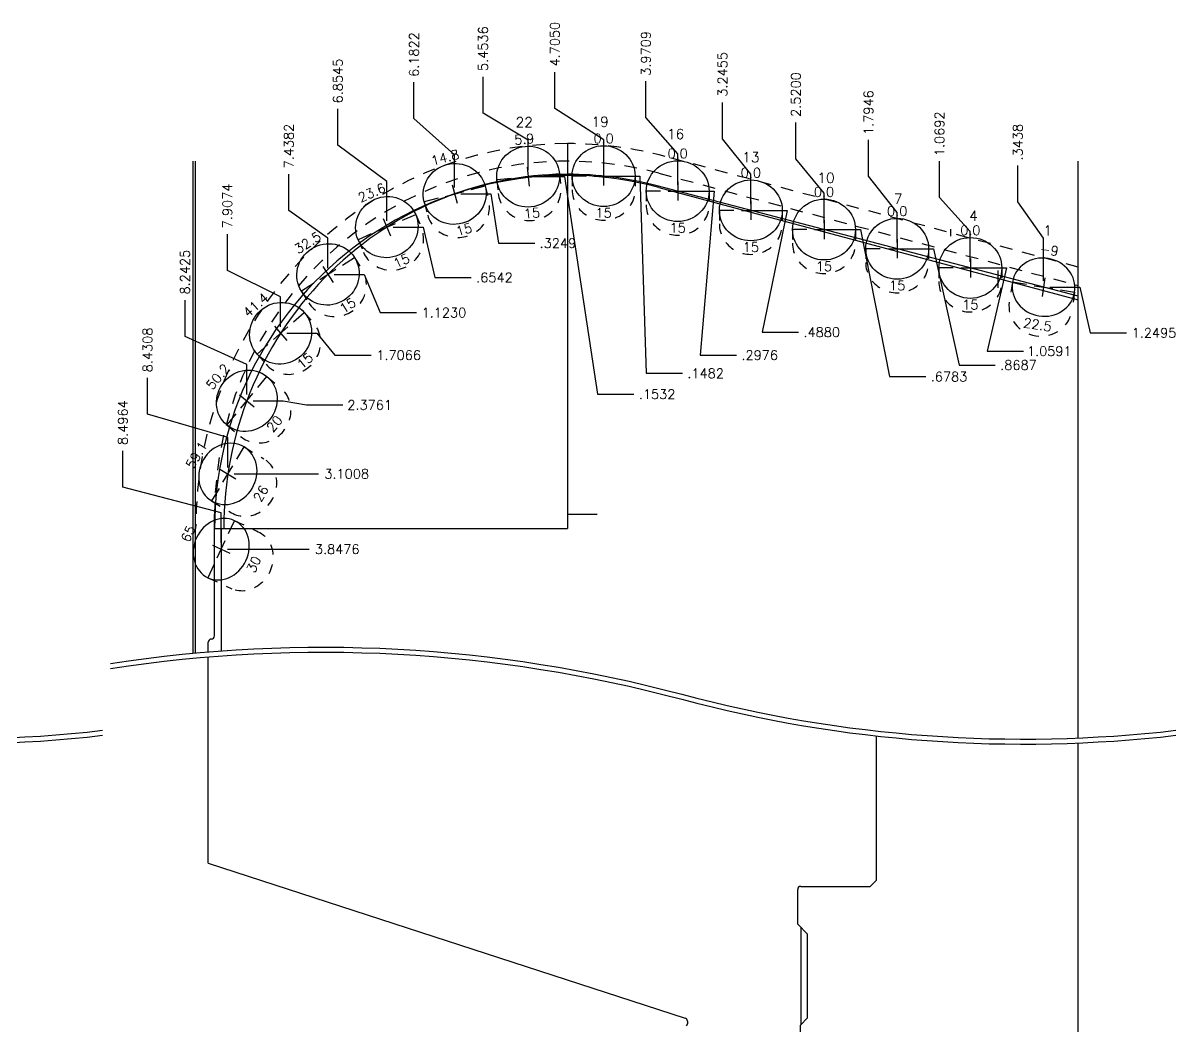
# Model space of a CAD drawing. Header units: inches. Extents: x -44.5 to -1.7, y -58.8 to -37.2.
# Drawn here: x -34.71 to -23.28, y -49.11 to -39.16 of the extents above; entities that cross this region are included whole.
import ezdxf
from ezdxf.enums import TextEntityAlignment as Align

# ---------------------------------------------------------------- set-up
doc = ezdxf.new("R2010")
doc.units = ezdxf.units.IN
doc.header["$MEASUREMENT"] = 0
doc.header["$PDMODE"] = 35
doc.linetypes.add('CENTER2', pattern=[1.125, 0.75, -0.125, 0.125, -0.125])
doc.linetypes.add('HIDDEN2', pattern=[0.1875, 0.125, -0.0625])
doc.layers.get('Defpoints').update_dxf_attribs({"color": 10})
doc.layers.add('Blade_1', color=30, linetype='Continuous', true_color=0xff7f00)
doc.layers.add('Blade_4', color=7, linetype='Continuous', true_color=0x00cccc)
doc.layers.add('CLine', color=5, linetype='CENTER2')
doc.layers.add('Dims', color=4, linetype='Continuous')
doc.styles.add('RomanS', font='romans')
doc.styles.get("Standard").update_dxf_attribs({"font": 'arial.ttf'})
doc.dimstyles.new('Copy of Standard', dxfattribs={"dimtxt": 0.094, "dimasz": 0.18, "dimexe": 0.0625, "dimexo": 0.0625, "dimgap": 0.045, "dimtad": 0, "dimtih": 1, "dimtoh": 1, "dimdec": 4, "dimzin": 4, "dimdsep": 46, "dimtxsty": 'RomanS', "dimcen": 0.09, "dimadec": 3, "dimazin": 1, "dimtfac": 1, "dimtdec": 4, "dimtofl": 0, "dimtmove": 0, "dimatfit": 1, "dimfxl": 1, "dimtolj": 1, "dimtzin": 0, "dimarcsym": 0})

# ---------------------------------------------------------------- blocks, each defined once
blk = doc.blocks.new('*D151')
at = {"layer": 'Defpoints', "color": 0, "transparency": 16777216}
for p in [(-24.843, -40.577), (-24.244, -40.534), (-24.588, -41.784)]:
    blk.add_point(p, dxfattribs=at)
at = {"layer": 'Dims', "color": 0, "lineweight": -2, "transparency": 16777216}
for p, q in [((-24.843, -40.937), (-24.843, -40.577)), ((-24.588, -41.297), (-24.843, -40.937)), ((-24.588, -41.721), (-24.588, -41.297))]:
    blk.add_line(p, q, dxfattribs=at)
at = {"layer": 'Dims', "color": 0, "transparency": 16777216, "insert": (-24.843, -40.346), "char_height": 0.094, "attachment_point": 5, "rotation": 90, "style": 'RomanS'}
blk.add_mtext('\\A1;.3438', dxfattribs=at)
blk = doc.blocks.new('*D152')
at = {"layer": 'Defpoints', "color": 0, "transparency": 16777216}
for p in [(-24.244, -40.534), (-24.588, -41.784), (-23.764, -42.237)]:
    blk.add_point(p, dxfattribs=at)
at = {"layer": 'Dims', "color": 0, "lineweight": -2, "transparency": 16777216}
for p, q in [((-24.526, -41.784), (-24.228, -41.784)), ((-24.228, -41.784), (-24.124, -42.237)), ((-24.124, -42.237), (-23.764, -42.237))]:
    blk.add_line(p, q, dxfattribs=at)
at = {"layer": 'Dims', "color": 0, "transparency": 16777216, "insert": (-23.493, -42.237), "char_height": 0.094, "attachment_point": 5, "style": 'RomanS'}
blk.add_mtext('\\A1;1.2495', dxfattribs=at)
blk = doc.blocks.new('*D153')
at = {"layer": 'Defpoints', "color": 0, "transparency": 16777216}
for p in [(-25.62, -40.534), (-24.244, -40.534), (-25.314, -41.593)]:
    blk.add_point(p, dxfattribs=at)
at = {"layer": 'Dims', "color": 0, "lineweight": -2, "transparency": 16777216}
for p, q in [((-25.62, -40.894), (-25.62, -40.534)), ((-25.314, -41.233), (-25.62, -40.894)), ((-25.314, -41.531), (-25.314, -41.233))]:
    blk.add_line(p, q, dxfattribs=at)
at = {"layer": 'Dims', "color": 0, "transparency": 16777216, "insert": (-25.62, -40.263), "char_height": 0.094, "attachment_point": 5, "rotation": 90, "style": 'RomanS'}
blk.add_mtext('\\A1;1.0692', dxfattribs=at)
blk = doc.blocks.new('*D154')
at = {"layer": 'Defpoints', "color": 0, "transparency": 16777216}
for p in [(-24.244, -40.534), (-25.314, -41.593), (-24.788, -42.419)]:
    blk.add_point(p, dxfattribs=at)
at = {"layer": 'Dims', "color": 0, "lineweight": -2, "transparency": 16777216}
for p, q in [((-25.251, -41.593), (-24.954, -41.593)), ((-24.954, -41.593), (-25.148, -42.419)), ((-25.148, -42.419), (-24.788, -42.419))]:
    blk.add_line(p, q, dxfattribs=at)
at = {"layer": 'Dims', "color": 0, "transparency": 16777216, "insert": (-24.531, -42.419), "char_height": 0.094, "attachment_point": 5, "style": 'RomanS'}
blk.add_mtext('\\A1;1.0591', dxfattribs=at)
blk = doc.blocks.new('*D155')
at = {"layer": 'Defpoints', "color": 0, "transparency": 16777216}
for p in [(-26.323, -40.324), (-24.244, -40.534), (-26.039, -41.403)]:
    blk.add_point(p, dxfattribs=at)
at = {"layer": 'Dims', "color": 0, "lineweight": -2, "transparency": 16777216}
for p, q in [((-26.323, -40.684), (-26.323, -40.324)), ((-26.039, -41.043), (-26.323, -40.684)), ((-26.039, -41.34), (-26.039, -41.043))]:
    blk.add_line(p, q, dxfattribs=at)
at = {"layer": 'Dims', "color": 0, "transparency": 16777216, "insert": (-26.323, -40.053), "char_height": 0.094, "attachment_point": 5, "rotation": 90, "style": 'RomanS'}
blk.add_mtext('\\A1;1.7946', dxfattribs=at)
blk = doc.blocks.new('*D156')
at = {"layer": 'Defpoints', "color": 0, "transparency": 16777216}
for p in [(-27.044, -40.152), (-24.244, -40.534), (-26.764, -41.212)]:
    blk.add_point(p, dxfattribs=at)
at = {"layer": 'Dims', "color": 0, "lineweight": -2, "transparency": 16777216}
for p, q in [((-27.044, -40.512), (-27.044, -40.152)), ((-26.764, -40.852), (-27.044, -40.512)), ((-26.764, -41.15), (-26.764, -40.852))]:
    blk.add_line(p, q, dxfattribs=at)
at = {"layer": 'Dims', "color": 0, "transparency": 16777216, "insert": (-27.044, -39.874), "char_height": 0.094, "attachment_point": 5, "rotation": 90, "style": 'RomanS'}
blk.add_mtext('\\A1;2.5200', dxfattribs=at)
blk = doc.blocks.new('*D157')
at = {"layer": 'Defpoints', "color": 0, "transparency": 16777216}
for p in [(-27.771, -39.952), (-24.244, -40.534), (-27.49, -41.022)]:
    blk.add_point(p, dxfattribs=at)
at = {"layer": 'Dims', "color": 0, "lineweight": -2, "transparency": 16777216}
for p, q in [((-27.771, -40.312), (-27.771, -39.952)), ((-27.49, -40.662), (-27.771, -40.312)), ((-27.49, -40.96), (-27.49, -40.662))]:
    blk.add_line(p, q, dxfattribs=at)
at = {"layer": 'Dims', "color": 0, "transparency": 16777216, "insert": (-27.771, -39.674), "char_height": 0.094, "attachment_point": 5, "rotation": 90, "style": 'RomanS'}
blk.add_mtext('\\A1;3.2455', dxfattribs=at)
blk = doc.blocks.new('*D158')
at = {"layer": 'Defpoints', "color": 0, "transparency": 16777216}
for p in [(-28.531, -39.742), (-24.244, -40.534), (-28.215, -40.832)]:
    blk.add_point(p, dxfattribs=at)
at = {"layer": 'Dims', "color": 0, "lineweight": -2, "transparency": 16777216}
for p, q in [((-28.531, -40.102), (-28.531, -39.742)), ((-28.215, -40.462), (-28.531, -40.102)), ((-28.215, -40.769), (-28.215, -40.462))]:
    blk.add_line(p, q, dxfattribs=at)
at = {"layer": 'Dims', "color": 0, "transparency": 16777216, "insert": (-28.531, -39.466), "char_height": 0.094, "attachment_point": 5, "rotation": 90, "style": 'RomanS'}
blk.add_mtext('\\A1;3.9709', dxfattribs=at)
blk = doc.blocks.new('*D159')
at = {"layer": 'Defpoints', "color": 0, "transparency": 16777216}
for p in [(-24.244, -40.534), (-26.039, -41.403), (-25.066, -42.556)]:
    blk.add_point(p, dxfattribs=at)
at = {"layer": 'Dims', "color": 0, "lineweight": -2, "transparency": 16777216}
for p, q in [((-25.977, -41.403), (-25.679, -41.403)), ((-25.679, -41.403), (-25.426, -42.556)), ((-25.426, -42.556), (-25.066, -42.556))]:
    blk.add_line(p, q, dxfattribs=at)
at = {"layer": 'Dims', "color": 0, "transparency": 16777216, "insert": (-24.836, -42.556), "char_height": 0.094, "attachment_point": 5, "style": 'RomanS'}
blk.add_mtext('\\A1;.8687', dxfattribs=at)
blk = doc.blocks.new('*D160')
at = {"layer": 'Defpoints', "color": 0, "transparency": 16777216}
for p in [(-24.244, -40.534), (-26.764, -41.212), (-25.756, -42.671)]:
    blk.add_point(p, dxfattribs=at)
at = {"layer": 'Dims', "color": 0, "lineweight": -2, "transparency": 16777216}
for p, q in [((-26.702, -41.212), (-26.404, -41.212)), ((-26.404, -41.212), (-26.116, -42.671)), ((-26.116, -42.671), (-25.756, -42.671))]:
    blk.add_line(p, q, dxfattribs=at)
at = {"layer": 'Dims', "color": 0, "transparency": 16777216, "insert": (-25.525, -42.671), "char_height": 0.094, "attachment_point": 5, "style": 'RomanS'}
blk.add_mtext('\\A1;.6783', dxfattribs=at)
blk = doc.blocks.new('*D161')
at = {"layer": 'Defpoints', "color": 0, "transparency": 16777216}
for p in [(-24.244, -40.534), (-27.49, -41.022), (-27.018, -42.23)]:
    blk.add_point(p, dxfattribs=at)
at = {"layer": 'Dims', "color": 0, "lineweight": -2, "transparency": 16777216}
for p, q in [((-27.427, -41.022), (-27.13, -41.022)), ((-27.13, -41.022), (-27.378, -42.23)), ((-27.378, -42.23), (-27.018, -42.23))]:
    blk.add_line(p, q, dxfattribs=at)
at = {"layer": 'Dims', "color": 0, "transparency": 16777216, "insert": (-26.787, -42.23), "char_height": 0.094, "attachment_point": 5, "style": 'RomanS'}
blk.add_mtext('\\A1;.4880', dxfattribs=at)
blk = doc.blocks.new('*D162')
at = {"layer": 'Defpoints', "color": 0, "transparency": 16777216}
for p in [(-24.244, -40.534), (-28.215, -40.832), (-27.633, -42.457)]:
    blk.add_point(p, dxfattribs=at)
at = {"layer": 'Dims', "color": 0, "lineweight": -2, "transparency": 16777216}
for p, q in [((-28.153, -40.832), (-27.855, -40.832)), ((-27.855, -40.832), (-27.993, -42.457)), ((-27.993, -42.457), (-27.633, -42.457))]:
    blk.add_line(p, q, dxfattribs=at)
at = {"layer": 'Dims', "color": 0, "transparency": 16777216, "insert": (-27.402, -42.457), "char_height": 0.094, "attachment_point": 5, "style": 'RomanS'}
blk.add_mtext('\\A1;.2976', dxfattribs=at)
blk = doc.blocks.new('*D163')
at = {"layer": 'Defpoints', "color": 0, "transparency": 16777216}
for p in [(-29.433, -39.652), (-24.244, -40.534), (-28.949, -40.682)]:
    blk.add_point(p, dxfattribs=at)
at = {"layer": 'Dims', "color": 0, "lineweight": -2, "transparency": 16777216}
for p, q in [((-29.433, -40.012), (-29.433, -39.652)), ((-28.949, -40.322), (-29.433, -40.012)), ((-28.949, -40.62), (-28.949, -40.322))]:
    blk.add_line(p, q, dxfattribs=at)
at = {"layer": 'Dims', "color": 0, "transparency": 16777216, "insert": (-29.433, -39.374), "char_height": 0.094, "attachment_point": 5, "rotation": 90, "style": 'RomanS'}
blk.add_mtext('\\A1;4.7050', dxfattribs=at)
blk = doc.blocks.new('*D164')
at = {"layer": 'Defpoints', "color": 0, "transparency": 16777216}
for p in [(-24.244, -40.534), (-28.949, -40.682), (-28.168, -42.638)]:
    blk.add_point(p, dxfattribs=at)
at = {"layer": 'Dims', "color": 0, "lineweight": -2, "transparency": 16777216}
for p, q in [((-28.887, -40.682), (-28.589, -40.682)), ((-28.589, -40.682), (-28.528, -42.638)), ((-28.528, -42.638), (-28.168, -42.638))]:
    blk.add_line(p, q, dxfattribs=at)
at = {"layer": 'Dims', "color": 0, "transparency": 16777216, "insert": (-27.938, -42.638), "char_height": 0.094, "attachment_point": 5, "style": 'RomanS'}
blk.add_mtext('\\A1;.1482', dxfattribs=at)
blk = doc.blocks.new('*D167')
at = {"layer": 'Defpoints', "color": 0, "transparency": 16777216}
for p in [(-30.145, -39.697), (-24.244, -40.534), (-29.698, -40.687)]:
    blk.add_point(p, dxfattribs=at)
at = {"layer": 'Dims', "color": 0, "lineweight": -2, "transparency": 16777216}
for p, q in [((-30.145, -40.057), (-30.145, -39.697)), ((-29.698, -40.327), (-30.145, -40.057)), ((-29.698, -40.625), (-29.698, -40.327))]:
    blk.add_line(p, q, dxfattribs=at)
at = {"layer": 'Dims', "color": 0, "transparency": 16777216, "insert": (-30.145, -39.419), "char_height": 0.094, "attachment_point": 5, "rotation": 90, "style": 'RomanS'}
blk.add_mtext('\\A1;5.4536', dxfattribs=at)
blk = doc.blocks.new('*D168')
at = {"layer": 'Defpoints', "color": 0, "transparency": 16777216}
for p in [(-24.244, -40.534), (-29.698, -40.687), (-28.65, -42.845)]:
    blk.add_point(p, dxfattribs=at)
at = {"layer": 'Dims', "color": 0, "lineweight": -2, "transparency": 16777216}
for p, q in [((-29.636, -40.687), (-29.338, -40.687)), ((-29.338, -40.687), (-29.01, -42.845)), ((-29.01, -42.845), (-28.65, -42.845))]:
    blk.add_line(p, q, dxfattribs=at)
at = {"layer": 'Dims', "color": 0, "transparency": 16777216, "insert": (-28.419, -42.845), "char_height": 0.094, "attachment_point": 5, "style": 'RomanS'}
blk.add_mtext('\\A1;.1532', dxfattribs=at)
blk = doc.blocks.new('*D169')
at = {"layer": 'Defpoints', "color": 0, "transparency": 16777216}
for p in [(-30.83, -39.752), (-24.244, -40.534), (-30.427, -40.859)]:
    blk.add_point(p, dxfattribs=at)
at = {"layer": 'Dims', "color": 0, "lineweight": -2, "transparency": 16777216}
for p, q in [((-30.83, -40.112), (-30.83, -39.752)), ((-30.427, -40.472), (-30.83, -40.112)), ((-30.427, -40.797), (-30.427, -40.472))]:
    blk.add_line(p, q, dxfattribs=at)
at = {"layer": 'Dims', "color": 0, "transparency": 16777216, "insert": (-30.83, -39.477), "char_height": 0.094, "attachment_point": 5, "rotation": 90, "style": 'RomanS'}
blk.add_mtext('\\A1;6.1822', dxfattribs=at)
blk = doc.blocks.new('*D170')
at = {"layer": 'Defpoints', "color": 0, "transparency": 16777216}
for p in [(-24.244, -40.534), (-30.427, -40.859), (-29.631, -41.347)]:
    blk.add_point(p, dxfattribs=at)
at = {"layer": 'Dims', "color": 0, "lineweight": -2, "transparency": 16777216}
for p, q in [((-30.364, -40.859), (-30.067, -40.859)), ((-30.067, -40.859), (-29.991, -41.347)), ((-29.991, -41.347), (-29.631, -41.347))]:
    blk.add_line(p, q, dxfattribs=at)
at = {"layer": 'Dims', "color": 0, "transparency": 16777216, "insert": (-29.403, -41.347), "char_height": 0.094, "attachment_point": 5, "style": 'RomanS'}
blk.add_mtext('\\A1;.3249', dxfattribs=at)
blk = doc.blocks.new('*D175')
at = {"layer": 'Defpoints', "color": 0, "transparency": 16777216}
for p in [(-31.585, -40.016), (-24.244, -40.534), (-31.099, -41.188)]:
    blk.add_point(p, dxfattribs=at)
at = {"layer": 'Dims', "color": 0, "lineweight": -2, "transparency": 16777216}
for p, q in [((-31.585, -40.376), (-31.585, -40.016)), ((-31.099, -40.736), (-31.585, -40.376)), ((-31.099, -41.126), (-31.099, -40.736))]:
    blk.add_line(p, q, dxfattribs=at)
at = {"layer": 'Dims', "color": 0, "transparency": 16777216, "insert": (-31.585, -39.74), "char_height": 0.094, "attachment_point": 5, "rotation": 90, "style": 'RomanS'}
blk.add_mtext('\\A1;6.8545', dxfattribs=at)
blk = doc.blocks.new('*D176')
at = {"layer": 'Defpoints', "color": 0, "transparency": 16777216}
for p in [(-24.244, -40.534), (-31.099, -41.188), (-30.262, -41.688)]:
    blk.add_point(p, dxfattribs=at)
at = {"layer": 'Dims', "color": 0, "lineweight": -2, "transparency": 16777216}
for p, q in [((-31.036, -41.188), (-30.739, -41.188)), ((-30.739, -41.188), (-30.622, -41.688)), ((-30.622, -41.688), (-30.262, -41.688))]:
    blk.add_line(p, q, dxfattribs=at)
at = {"layer": 'Dims', "color": 0, "transparency": 16777216, "insert": (-30.032, -41.688), "char_height": 0.094, "attachment_point": 5, "style": 'RomanS'}
blk.add_mtext('\\A1;.6542', dxfattribs=at)
blk = doc.blocks.new('*D179')
at = {"layer": 'Defpoints', "color": 0, "transparency": 16777216}
for p in [(-24.244, -40.534), (-32.07, -40.663), (-31.683, -41.657)]:
    blk.add_point(p, dxfattribs=at)
at = {"layer": 'Dims', "color": 0, "lineweight": -2, "transparency": 16777216}
for p, q in [((-32.07, -41.023), (-32.07, -40.663)), ((-31.683, -41.297), (-32.07, -41.023)), ((-31.683, -41.595), (-31.683, -41.297))]:
    blk.add_line(p, q, dxfattribs=at)
at = {"layer": 'Dims', "color": 0, "transparency": 16777216, "insert": (-32.07, -40.385), "char_height": 0.094, "attachment_point": 5, "rotation": 90, "style": 'RomanS'}
blk.add_mtext('\\A1;7.4382', dxfattribs=at)
blk = doc.blocks.new('*D180')
at = {"layer": 'Defpoints', "color": 0, "transparency": 16777216}
for p in [(-24.244, -40.534), (-31.683, -41.657), (-30.804, -42.036)]:
    blk.add_point(p, dxfattribs=at)
at = {"layer": 'Dims', "color": 0, "lineweight": -2, "transparency": 16777216}
for p, q in [((-31.62, -41.657), (-31.323, -41.657)), ((-31.323, -41.657), (-31.164, -42.036)), ((-31.164, -42.036), (-30.804, -42.036))]:
    blk.add_line(p, q, dxfattribs=at)
at = {"layer": 'Dims', "color": 0, "transparency": 16777216, "insert": (-30.533, -42.036), "char_height": 0.094, "attachment_point": 5, "style": 'RomanS'}
blk.add_mtext('\\A1;1.1230', dxfattribs=at)
blk = doc.blocks.new('*D183')
at = {"layer": 'Defpoints', "color": 0, "transparency": 16777216}
for p in [(-24.244, -40.534), (-32.68, -41.258), (-32.152, -42.241)]:
    blk.add_point(p, dxfattribs=at)
at = {"layer": 'Dims', "color": 0, "lineweight": -2, "transparency": 16777216}
for p, q in [((-32.68, -41.618), (-32.68, -41.258)), ((-32.152, -41.881), (-32.68, -41.618)), ((-32.152, -42.178), (-32.152, -41.881))]:
    blk.add_line(p, q, dxfattribs=at)
at = {"layer": 'Dims', "color": 0, "transparency": 16777216, "insert": (-32.68, -40.978), "char_height": 0.094, "attachment_point": 5, "rotation": 90, "style": 'RomanS'}
blk.add_mtext('\\A1;7.9074', dxfattribs=at)
blk = doc.blocks.new('*D184')
at = {"layer": 'Defpoints', "color": 0, "transparency": 16777216}
for p in [(-24.244, -40.534), (-32.152, -42.241), (-31.253, -42.457)]:
    blk.add_point(p, dxfattribs=at)
at = {"layer": 'Dims', "color": 0, "lineweight": -2, "transparency": 16777216}
for p, q in [((-32.089, -42.241), (-31.792, -42.241)), ((-31.792, -42.241), (-31.613, -42.457)), ((-31.613, -42.457), (-31.253, -42.457))]:
    blk.add_line(p, q, dxfattribs=at)
at = {"layer": 'Dims', "color": 0, "transparency": 16777216, "insert": (-30.982, -42.457), "char_height": 0.094, "attachment_point": 5, "style": 'RomanS'}
blk.add_mtext('\\A1;1.7066', dxfattribs=at)
blk = doc.blocks.new('*D187')
at = {"layer": 'Defpoints', "color": 0, "transparency": 16777216}
for p in [(-24.244, -40.534), (-33.1, -41.913), (-32.487, -42.91)]:
    blk.add_point(p, dxfattribs=at)
at = {"layer": 'Dims', "color": 0, "lineweight": -2, "transparency": 16777216}
for p, q in [((-33.1, -42.273), (-33.1, -41.913)), ((-32.487, -42.55), (-33.1, -42.273)), ((-32.487, -42.848), (-32.487, -42.55))]:
    blk.add_line(p, q, dxfattribs=at)
at = {"layer": 'Dims', "color": 0, "transparency": 16777216, "insert": (-33.1, -41.635), "char_height": 0.094, "attachment_point": 5, "rotation": 90, "style": 'RomanS'}
blk.add_mtext('\\A1;8.2425', dxfattribs=at)
blk = doc.blocks.new('*D188')
at = {"layer": 'Defpoints', "color": 0, "transparency": 16777216}
for p in [(-24.244, -40.534), (-32.487, -42.91), (-31.534, -42.952)]:
    blk.add_point(p, dxfattribs=at)
at = {"layer": 'Dims', "color": 0, "lineweight": -2, "transparency": 16777216}
for p, q in [((-32.424, -42.91), (-32.127, -42.91)), ((-32.127, -42.91), (-31.894, -42.952)), ((-31.894, -42.952), (-31.534, -42.952))]:
    blk.add_line(p, q, dxfattribs=at)
at = {"layer": 'Dims', "color": 0, "transparency": 16777216, "insert": (-31.269, -42.952), "char_height": 0.094, "attachment_point": 5, "style": 'RomanS'}
blk.add_mtext('\\A1;2.3761', dxfattribs=at)
blk = doc.blocks.new('*D191')
at = {"layer": 'Defpoints', "color": 0, "transparency": 16777216}
for p in [(-24.244, -40.534), (-33.471, -42.684), (-32.675, -43.635)]:
    blk.add_point(p, dxfattribs=at)
at = {"layer": 'Dims', "color": 0, "lineweight": -2, "transparency": 16777216}
for p, q in [((-33.471, -43.044), (-33.471, -42.684)), ((-32.675, -43.275), (-33.471, -43.044)), ((-32.675, -43.572), (-32.675, -43.275))]:
    blk.add_line(p, q, dxfattribs=at)
at = {"layer": 'Dims', "color": 0, "transparency": 16777216, "insert": (-33.471, -42.406), "char_height": 0.094, "attachment_point": 5, "rotation": 90, "style": 'RomanS'}
blk.add_mtext('\\A1;8.4308', dxfattribs=at)
blk = doc.blocks.new('*D192')
at = {"layer": 'Defpoints', "color": 0, "transparency": 16777216}
for p in [(-24.244, -40.534), (-32.675, -43.635), (-31.775, -43.634)]:
    blk.add_point(p, dxfattribs=at)
at = {"layer": 'Dims', "color": 0, "lineweight": -2, "transparency": 16777216}
for p, q in [((-32.613, -43.635), (-32.315, -43.635)), ((-32.315, -43.635), (-32.135, -43.634)), ((-32.135, -43.634), (-31.775, -43.634))]:
    blk.add_line(p, q, dxfattribs=at)
at = {"layer": 'Dims', "color": 0, "transparency": 16777216, "insert": (-31.497, -43.634), "char_height": 0.094, "attachment_point": 5, "style": 'RomanS'}
blk.add_mtext('\\A1;3.1008', dxfattribs=at)
blk = doc.blocks.new('*D193')
at = {"layer": 'Defpoints', "color": 0, "transparency": 16777216}
for p in [(-24.244, -40.534), (-33.717, -43.407), (-32.741, -44.382)]:
    blk.add_point(p, dxfattribs=at)
at = {"layer": 'Dims', "color": 0, "lineweight": -2, "transparency": 16777216}
for p, q in [((-33.717, -43.767), (-33.717, -43.407)), ((-32.741, -44.022), (-33.717, -43.767)), ((-32.741, -44.319), (-32.741, -44.022))]:
    blk.add_line(p, q, dxfattribs=at)
at = {"layer": 'Dims', "color": 0, "transparency": 16777216, "insert": (-33.717, -43.127), "char_height": 0.094, "attachment_point": 5, "rotation": 90, "style": 'RomanS'}
blk.add_mtext('\\A1;8.4964', dxfattribs=at)
blk = doc.blocks.new('*D194')
at = {"layer": 'Defpoints', "color": 0, "transparency": 16777216}
for p in [(-24.244, -40.534), (-32.741, -44.382), (-31.868, -44.382)]:
    blk.add_point(p, dxfattribs=at)
at = {"layer": 'Dims', "color": 0, "lineweight": -2, "transparency": 16777216}
for p, q in [((-32.678, -44.382), (-32.381, -44.382)), ((-32.381, -44.382), (-32.228, -44.382)), ((-32.228, -44.382), (-31.868, -44.382))]:
    blk.add_line(p, q, dxfattribs=at)
at = {"layer": 'Dims', "color": 0, "transparency": 16777216, "insert": (-31.591, -44.382), "char_height": 0.094, "attachment_point": 5, "style": 'RomanS'}
blk.add_mtext('\\A1;3.8476', dxfattribs=at)
blk = doc.blocks.new('CMark')
at = {"layer": 'CLine'}
for p, q in [((-0.094, 0), (0.094, 0)), ((0, 0.094), (0, -0.094))]:
    blk.add_line(p, q, dxfattribs=at)
blk = doc.blocks.new('1613@15')
for p, q in [((-0.17, 0), (-0.312, 0)), ((0.171, 0), (0.312, 0))]:
    blk.add_line(p, q)
at = {"color": 8, "linetype": 'HIDDEN2', "ltscale": 0.5}
blk.add_line((-0.312, 0), (-0.312, -0.135), dxfattribs=at)
at = {"color": 8, "linetype": 'HIDDEN2', "ltscale": 0.5, "flags": 128}
blk.add_lwpolyline([(0.312, 0), (0.312, -0.135)], dxfattribs=at)
blk.add_ellipse((0, 0), major_axis=(-0.312, 0), ratio=0.965926, start_param=-3.141592653589793, end_param=3.141592653589793)
at = {"color": 8, "linetype": 'HIDDEN2', "ltscale": 0.5}
blk.add_ellipse((0, -0.135), major_axis=(-0.312, 0), ratio=0.965926, start_param=0, end_param=3.141593, dxfattribs=at)
blk.add_blockref('CMark', (0, 0))
at = {"style": 'RomanS'}
blk.add_text('15', height=0.094, dxfattribs=at).set_placement((0, -0.364), align=Align.MIDDLE_CENTER)
blk.add_attdef('ANG', text='', height=0.094, dxfattribs=at).set_placement((0, 0.298), align=Align.BOTTOM_CENTER)
blk = doc.blocks.new('1613@22.5')
for p, q in [((-0.17, 0), (-0.312, 0)), ((0.171, 0), (0.312, 0))]:
    blk.add_line(p, q)
at = {"color": 8, "linetype": 'HIDDEN2', "ltscale": 0.5}
blk.add_line((-0.312, 0), (-0.312, -0.178), dxfattribs=at)
at = {"color": 8, "linetype": 'HIDDEN2', "ltscale": 0.5, "flags": 128}
blk.add_lwpolyline([(0.312, 0), (0.312, -0.178)], dxfattribs=at)
at = {"extrusion": (0, 0, -1)}
blk.add_ellipse((0, 0), major_axis=(-0.312, 0), ratio=0.92388, start_param=-3.141592653589793, end_param=3.141592653589793, dxfattribs=at)
at = {"color": 8, "linetype": 'HIDDEN2', "ltscale": 0.5}
blk.add_ellipse((0, -0.199), major_axis=(0.312, 0), ratio=0.92388, start_param=3.141593, end_param=6.283185, dxfattribs=at)
blk.add_blockref('CMark', (0, 0))
at = {"style": 'RomanS'}
blk.add_text('22.5', height=0.094, dxfattribs=at).set_placement((0, -0.377), align=Align.MIDDLE_CENTER)
blk.add_attdef('ANG', text='', height=0.094, dxfattribs=at).set_placement((0, 0.298), align=Align.BOTTOM_CENTER)
blk = doc.blocks.new('1613@30')
for p, q in [((-0.17, 0), (-0.312, 0)), ((0.171, 0), (0.312, 0))]:
    blk.add_line(p, q)
at = {"color": 8, "linetype": 'HIDDEN2', "ltscale": 0.5}
blk.add_line((-0.312, 0), (-0.312, -0.26), dxfattribs=at)
at = {"color": 8, "linetype": 'HIDDEN2', "ltscale": 0.5, "flags": 128}
blk.add_lwpolyline([(0.312, 0), (0.312, -0.26)], dxfattribs=at)
at = {"extrusion": (0, 0, -1)}
blk.add_ellipse((0, 0), major_axis=(-0.312, 0), ratio=0.866025, start_param=-3.141592653589793, end_param=3.141592653589793, dxfattribs=at)
at = {"color": 8, "linetype": 'HIDDEN2', "ltscale": 0.5, "extrusion": (0, 0, -1)}
blk.add_ellipse((0, -0.26), major_axis=(-0.312, 0), ratio=0.866025, start_param=3.068877, end_param=6.355901, dxfattribs=at)
blk.add_blockref('CMark', (0, 0))
at = {"style": 'RomanS'}
blk.add_text('30', height=0.094, dxfattribs=at).set_placement((0, -0.356), align=Align.MIDDLE_CENTER)
blk.add_attdef('ANG', text='', height=0.094, dxfattribs=at).set_placement((0, 0.287), align=Align.BOTTOM_CENTER)
blk = doc.blocks.new('1613@20')
for p, q in [((-0.17, 0), (-0.312, 0)), ((0.171, 0), (0.312, 0))]:
    blk.add_line(p, q)
at = {"color": 8, "linetype": 'HIDDEN2', "ltscale": 0.5}
blk.add_line((-0.312, 0), (-0.312, -0.178), dxfattribs=at)
at = {"color": 8, "linetype": 'HIDDEN2', "ltscale": 0.5, "flags": 128}
blk.add_lwpolyline([(0.312, 0), (0.312, -0.178)], dxfattribs=at)
blk.add_ellipse((0, 0), major_axis=(-0.312, 0), ratio=0.939693, start_param=-3.141592653589793, end_param=3.141592653589793)
at = {"color": 8, "linetype": 'HIDDEN2', "ltscale": 0.5}
blk.add_ellipse((0, -0.178), major_axis=(-0.312, 0), ratio=0.939693, start_param=0, end_param=3.141593, dxfattribs=at)
blk.add_blockref('CMark', (0, 0))
at = {"style": 'RomanS'}
blk.add_text('20', height=0.094, dxfattribs=at).set_placement((0, -0.356), align=Align.MIDDLE_CENTER)
blk.add_attdef('ANG', text='', height=0.094, dxfattribs=at).set_placement((0, 0.298), align=Align.BOTTOM_CENTER)
blk = doc.blocks.new('1613@26')
for p, q in [((-0.17, 0), (-0.313, 0)), ((0.171, 0), (0.312, 0))]:
    blk.add_line(p, q)
at = {"color": 8, "linetype": 'HIDDEN2', "ltscale": 0.5}
blk.add_line((-0.313, 0), (-0.313, -0.228), dxfattribs=at)
at = {"color": 8, "linetype": 'HIDDEN2', "ltscale": 0.5, "flags": 128}
blk.add_lwpolyline([(0.312, 0), (0.312, -0.228)], dxfattribs=at)
blk.add_ellipse((0, 0), major_axis=(-0.312, 0), ratio=0.898784, start_param=3.141593, end_param=9.424778)
at = {"color": 8, "linetype": 'HIDDEN2', "ltscale": 0.5}
blk.add_ellipse((0, -0.228), major_axis=(-0.312, 0), ratio=0.898784, start_param=0, end_param=3.141593, dxfattribs=at)
blk.add_blockref('CMark', (0, 0))
at = {"style": 'RomanS'}
blk.add_text('26', height=0.094, dxfattribs=at).set_placement((0, -0.381), align=Align.MIDDLE_CENTER)
blk.add_attdef('ANG', text='', height=0.094, dxfattribs=at).set_placement((0, 0.287), align=Align.BOTTOM_CENTER)

msp = doc.modelspace()

# ---------------------------------------------------------------- linework, layer by layer
for p, q in [((-29.3069, -40.36001), (-29.3069, -44.0341)), ((-24.2444, -46.25378), (-24.2444, -40.53412)), ((-28.40104, -40.79436), (-24.2444, -41.90812)), ((-25.51128, -41.20995), (-25.51084, -41.20828)), ((-25.51084, -41.20828), (-25.51084, -41.27761)), ((-25.03939, -41.61884), (-25.03939, -41.78886)), ((-32.8069, -45.24187), (-32.8069, -44.03412)), ((-29.3069, -44.0341), (-29.01232, -44.0341)), ((-29.3069, -44.0341), (-29.3069, -44.1751)), ((-32.8069, -44.1751), (-32.71583, -44.1751)), ((-32.71583, -44.1751), (-29.3069, -44.1751)), ((-32.8694, -45.3997), (-32.8694, -45.30437)), ((-32.8694, -47.49417), (-32.8694, -45.44928)), ((-26.2444, -47.66254), (-26.2444, -46.23353)), ((-24.2444, -49.72504), (-24.2444, -46.30336)), ((-32.8694, -47.49417), (-28.141, -49.03053)), ((-26.2444, -47.66254), (-26.3069, -47.72504)), ((-27.0254, -48.10004), (-27.0254, -47.75629)), ((-26.99415, -47.72504), (-26.3069, -47.72504)), ((-26.92675, -48.19869), (-27.0254, -48.10004)), ((-26.9944, -48.13104), (-26.9944, -49.09754)), ((-26.92675, -49.02989), (-26.92675, -48.19869)), ((-26.9969, -49.10004), (-26.92675, -49.02989)), ((-28.1194, -49.06025), (-28.1194, -49.0871)), ((-26.9969, -49.66254), (-26.9969, -49.10004))]:
    msp.add_line(p, q)
at = {"color": 1}
for p, q in [((-33.0194, -45.41288), (-33.0194, -40.53412)), ((-32.9944, -45.41057), (-32.9944, -40.53412)), ((-24.2444, -41.87386), (-28.41833, -40.7784)), ((-32.74083, -44.1751), (-32.74083, -45.38971))]:
    msp.add_line(p, q, dxfattribs=at)
at = {"color": 1, "linetype": 'HIDDEN2'}
msp.add_line((-24.2444, -41.58459), (-28.33909, -40.48743), dxfattribs=at)
at = {"color": 9, "linetype": 'HIDDEN2'}
msp.add_line((-28.40104, -40.65336), (-24.2444, -41.76712), dxfattribs=at)
for points in [[(-44.48099, -45.51416, -0.10386226), (-38.81741, -45.82048, 0.09441162), (-33.91778, -46.17757)], [(-33.8383, -45.51416, -0.10386226), (-28.17473, -45.82048, 0.09441162), (-23.2751, -46.17757)], [(-44.48099, -45.56374, -0.10386226), (-38.81741, -45.87007, 0.09441162), (-33.91778, -46.22715)], [(-33.8383, -45.56374, -0.10386226), (-28.17473, -45.87007, 0.09441162), (-23.2751, -46.22715)]]:
    msp.add_lwpolyline(points, format="xyb")
at = {"color": 1, "linetype": 'HIDDEN2'}
msp.add_arc((-29.3069, -44.09936), 3.73935, 75, 90, dxfattribs=at)
at = {"color": 9, "linetype": 'HIDDEN2'}
msp.add_arc((-29.3069, -44.0341), 3.5, 75, 180, dxfattribs=at)
for centre, radius, start, end in [((-29.3069, -44.1751), 3.5, 75, 180), ((-32.83815, -45.24187), 0.03125, 270, 0), ((-32.83815, -45.30437), 0.03125, 90, 180), ((-26.99415, -47.75629), 0.03125, 90, 180), ((-28.15065, -49.06025), 0.03125, 0, 72), ((-28.15065, -49.0871), 0.03125, 315, 0)]:
    msp.add_arc(centre, radius, start, end)
at = {"color": 1}
msp.add_arc((-29.3069, -44.1751), 3.511, 75.339875, 90, dxfattribs=at)
at = {"color": 1, "linetype": 'HIDDEN2'}
msp.add_ellipse((-29.3069, -44.1751), major_axis=(0, 3.81508), ratio=0.966558, start_param=0, end_param=1.57079633, dxfattribs=at)
at = {"color": 1}
msp.add_ellipse((-29.3069, -44.1751), major_axis=(0, 3.511), ratio=0.97092923, start_param=0, end_param=1.57079633, dxfattribs=at)

# ---------------------------------------------------------------- block references
at = {"layer": 'Blade_1'}
for p in [(-26.76445, -41.21247), (-26.03902, -41.40286), (-25.31359, -41.59325)]:
    msp.add_blockref('1613@15', p, dxfattribs=at).add_auto_attribs({'ANG': '0.0'})
at = {"layer": 'Blade_1', "rotation": 351}
msp.add_blockref('1613@22.5', (-24.58815, -41.78364), dxfattribs=at).add_auto_attribs({'ANG': '-9'})
at = {"layer": 'Blade_4'}
for name, p, rotation, values in [('1613@15', (-29.69803, -40.68729), 5.9, {'ANG': '5.9'}), ('1613@15', (-30.42663, -40.85904), 14.8, {'ANG': '14.8'}), ('1613@15', (-31.09892, -41.18836), 23.6, {'ANG': '23.6'}), ('1613@15', (-31.68263, -41.65717), 32.5, {'ANG': '32.5'}), ('1613@15', (-32.15177, -42.24068), 41.4, {'ANG': '41.4'}), ('1613@20', (-32.48694, -42.91024), 50.2, {'ANG': '50.2'}), ('1613@26', (-32.67525, -43.63496), 59.1, {'ANG': '59.1'}), ('1613@30', (-32.74083, -44.38176), 65, {'ANG': '65'})]:
    msp.add_blockref(name, p, dxfattribs=dict(at, rotation=rotation)).add_auto_attribs(values)
for p in [(-28.94939, -40.68235), (-28.21531, -40.83168), (-27.48988, -41.02208)]:
    msp.add_blockref('1613@15', p, dxfattribs=at).add_auto_attribs({'ANG': '0.0'})

# ---------------------------------------------------------------- texts
at = {"layer": 'Blade_1', "char_height": 0.1, "attachment_point": 1}
for s, insert in [('{\\Fromans|c0;10}', (-26.83051, -40.64995)), ('{\\Fromans|c0;7}', (-26.07177, -40.857)), ('{\\Fromans|c0;4}', (-25.32476, -41.02711)), ('{\\Fromans|c0;1}', (-24.58848, -41.17179))]:
    msp.add_mtext_dynamic_manual_height_columns(s, width=0.2790132, gutter_width=1, heights=[0], dxfattribs=dict(at, insert=insert))
at = {"layer": 'Blade_4', "char_height": 0.1, "attachment_point": 1}
for s, insert in [('{\\Fromans|c0;22}', (-29.82251, -40.09827)), ('{\\Fromans|c0;19}', (-29.07026, -40.09326)), ('{\\Fromans|c0;16}', (-28.3215, -40.21549)), ('{\\Fromans|c0;13}', (-27.57524, -40.44499))]:
    msp.add_mtext_dynamic_manual_height_columns(s, width=0.2790132, gutter_width=1, heights=[0], dxfattribs=dict(at, insert=insert))

# ---------------------------------------------------------------- dimensions: what is measured, and where the dimension line sits
at = {"layer": 'Dims'}
for feature_location, offset, dtype, origin, picture, middle in [((-28.94939, -40.68235), (-0.48312, 1.03033), 1, (-24.2444, -40.53412), '*D163', (-29.43251, -39.37426)), ((-30.42663, -40.85904), (-0.40352, 1.10661), 1, (-24.2444, -40.53412), '*D169', (-30.83016, -39.47691)), ((-29.69803, -40.68729), (-0.44648, 0.99043), 1, (-24.2444, -40.53412), '*D167', (-30.1445, -39.41909)), ((-28.21531, -40.83168), (-0.31544, 1.0901), 1, (-24.2444, -40.53412), '*D158', (-28.53075, -39.46607)), ((-31.09892, -41.18836), (-0.48646, 1.17266), 1, (-24.2444, -40.53412), '*D175', (-31.58538, -39.74017)), ((-27.48988, -41.02208), (-0.28097, 1.06984), 1, (-24.2444, -40.53412), '*D157', (-27.77085, -39.67448)), ((-26.764449, -41.212468), (-0.279778, 1.060668), 1, (-24.244405, -40.534122), '*D156', (-27.044228, -39.874038)), ((-26.03902, -41.40286), (-0.28414, 1.07921), 1, (-24.2444, -40.53412), '*D155', (-26.32315, -40.0526)), ((-25.31359, -41.59325), (-0.30684, 1.05913), 1, (-24.2444, -40.53412), '*D153', (-25.62042, -40.26307)), ((-31.68263, -41.65717), (-0.38786, 0.99403), 1, (-24.2444, -40.53412), '*D179', (-32.07049, -40.38538)), ((-24.5881547952, -41.7836434555), (-0.2549234359, 1.2068698892), 1, (-24.2444047952, -40.5341216056), '*D151', (-24.843078231, -40.3460116616)), ((-32.74083, -44.38176), (-0.97628, 0.97485), 1, (-24.2444, -40.53412), '*D193', (-33.71712, -43.1269)), ((-32.675253, -43.634964), (-0.796086, 0.951029), 1, (-24.244405, -40.534122), '*D191', (-33.471339, -42.406174)), ((-32.48694, -42.91024), (-0.61316, 0.99766), 1, (-24.2444, -40.53412), '*D187', (-33.1001, -41.63482)), ((-32.15177, -42.24068), (-0.5279, 0.9825), 1, (-24.2444, -40.53412), '*D183', (-32.67967, -40.97818)), ((-32.74083, -44.38176), (0.87256, -0.00069), 0, (-24.2444, -40.53412), '*D194', (-31.59051, -44.38245)), ((-32.67525, -43.63496), (0.90065, 0.00127), 0, (-24.2444, -40.53412), '*D192', (-31.49684, -43.6337)), ((-32.48694, -42.91024), (0.95323, -0.04156), 0, (-24.2444, -40.53412), '*D188', (-31.26938, -42.9518)), ((-32.15177, -42.24068), (0.89903, -0.2164), 0, (-24.2444, -40.53412), '*D184', (-30.98169, -42.45709)), ((-31.682635, -41.657168), (0.878138, -0.378746), 0, (-24.244405, -40.534122), '*D180', (-30.533449, -42.035914)), ((-31.09892, -41.18836), (0.83648, -0.49992), 0, (-24.2444, -40.53412), '*D176', (-30.03168, -41.68828)), ((-30.42663, -40.85904), (0.79531, -0.48829), 0, (-24.2444, -40.53412), '*D170', (-29.4028, -41.34733)), ((-29.69803, -40.68729), (1.04793, -2.15755), 0, (-24.2444, -40.53412), '*D168', (-28.41933, -42.84483)), ((-28.94939, -40.68235), (0.781, -1.95524), 0, (-24.2444, -40.53412), '*D164', (-27.93764, -42.63759)), ((-28.21531, -40.83168), (0.58213, -1.6254), 0, (-24.2444, -40.53412), '*D162', (-27.40242, -42.45709)), ((-27.48988, -41.02208), (0.47221, -1.20771), 0, (-24.2444, -40.53412), '*D161', (-26.78691, -42.22979)), ((-26.764449, -41.212468), (1.008465, -1.459001), 0, (-24.244405, -40.534122), '*D160', (-25.525223, -42.671469)), ((-26.03902, -41.40286), (0.97254, -1.15316), 0, (-24.2444, -40.53412), '*D159', (-24.83571, -42.55602)), ((-25.31359, -41.59325), (0.52545, -0.82578), 0, (-24.2444, -40.53412), '*D154', (-24.53051, -42.41903)), ((-24.58815, -41.78364), (0.82378, -0.45383), 0, (-24.2444, -40.53412), '*D152', (-23.49333, -42.23747))]:
    dim = msp.add_ordinate_dim(feature_location=feature_location, offset=offset, dtype=dtype, origin=origin, dimstyle='Copy of Standard', dxfattribs=at)
    dim.commit()
    dim.dimension.update_dxf_attribs({"geometry": picture, "text_midpoint": middle})

doc.saveas('drawing.dxf')
